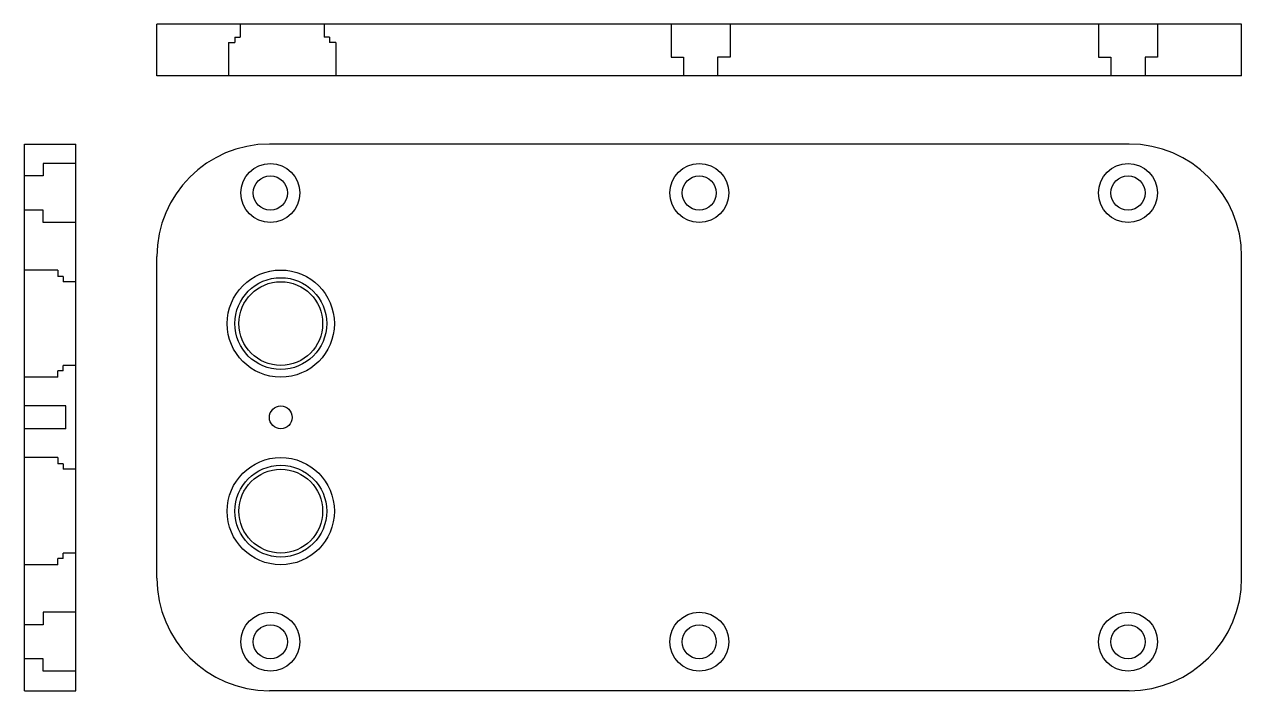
# Model space of a CAD drawing. Header units: millimetres. Extents: x 1624 to 1805, y 697 to 796.
import ezdxf

# ---------------------------------------------------------------- set-up
doc = ezdxf.new("R2010")
doc.units = ezdxf.units.MM

msp = doc.modelspace()

# ---------------------------------------------------------------- linework, layer by layer
at = {"color": 3}
for p, q in [((1805.43, 796.47), (1643.53, 796.47)), ((1643.53, 788.77), (1643.53, 796.47)), ((1805.43, 788.77), (1805.43, 796.47)), ((1805.43, 788.77), (1643.53, 788.77)), ((1623.76, 778.59), (1631.46, 778.59)), ((1788.63, 778.59), (1660.33, 778.59)), ((1643.53, 713.79), (1643.53, 761.79)), ((1805.43, 713.79), (1805.43, 761.79)), ((1623.76, 696.99), (1631.46, 696.99)), ((1788.63, 696.99), (1660.33, 696.99))]:
    msp.add_line(p, q, dxfattribs=at)
at = {"color": 2}
for p, q in [((1655.98, 796.47), (1655.98, 794.57)), ((1668.48, 796.47), (1668.48, 794.57)), ((1655.18, 794.57), (1655.98, 794.57)), ((1655.18, 794.57), (1655.18, 793.77)), ((1669.28, 794.57), (1668.48, 794.57)), ((1669.28, 794.57), (1669.28, 793.77)), ((1654.23, 793.77), (1655.18, 793.77)), ((1670.23, 793.77), (1669.28, 793.77)), ((1628.76, 759.79), (1628.76, 758.84)), ((1629.56, 758.84), (1628.76, 758.84)), ((1629.56, 758.84), (1629.56, 758.04)), ((1631.46, 758.04), (1629.56, 758.04)), ((1629.56, 744.74), (1629.56, 745.54)), ((1631.46, 745.54), (1629.56, 745.54)), ((1629.56, 744.74), (1628.76, 744.74)), ((1628.76, 743.79), (1628.76, 744.74)), ((1628.76, 731.79), (1628.76, 730.84)), ((1629.56, 730.84), (1628.76, 730.84)), ((1629.56, 730.84), (1629.56, 730.04)), ((1631.46, 730.04), (1629.56, 730.04)), ((1629.56, 716.74), (1628.76, 716.74)), ((1628.76, 715.79), (1628.76, 716.74)), ((1629.56, 716.74), (1629.56, 717.54)), ((1631.46, 717.54), (1629.56, 717.54))]:
    msp.add_line(p, q, dxfattribs=at)
for p, q in [((1720.28, 796.47), (1720.28, 791.57)), ((1729.08, 796.47), (1729.08, 791.57)), ((1784.08, 796.47), (1784.08, 791.57)), ((1792.88, 796.47), (1792.88, 791.57)), ((1623.76, 696.99), (1623.76, 778.59)), ((1631.46, 696.99), (1631.46, 778.59)), ((1631.46, 775.69), (1626.56, 775.69)), ((1631.46, 766.89), (1626.56, 766.89)), ((1631.46, 708.69), (1626.56, 708.69)), ((1631.46, 699.89), (1626.56, 699.89))]:
    msp.add_line(p, q)
at = {"color": 5}
for p, q in [((1654.23, 793.77), (1654.23, 788.77)), ((1670.23, 793.77), (1670.23, 788.77)), ((1628.76, 759.79), (1623.76, 759.79)), ((1628.76, 743.79), (1623.76, 743.79)), ((1628.76, 731.79), (1623.76, 731.79)), ((1628.76, 715.79), (1623.76, 715.79))]:
    msp.add_line(p, q, dxfattribs=at)
at = {"color": 1}
for p, q in [((1720.28, 791.57), (1722.13, 791.57)), ((1722.13, 791.57), (1722.13, 788.77)), ((1729.08, 791.57), (1727.23, 791.57)), ((1727.23, 791.57), (1727.23, 788.77)), ((1784.08, 791.57), (1785.93, 791.57)), ((1785.93, 791.57), (1785.93, 788.77)), ((1792.88, 791.57), (1791.03, 791.57)), ((1791.03, 791.57), (1791.03, 788.77)), ((1626.56, 775.69), (1626.56, 773.84)), ((1626.56, 773.84), (1623.76, 773.84)), ((1626.56, 768.74), (1623.76, 768.74)), ((1626.56, 766.89), (1626.56, 768.74)), ((1626.56, 708.69), (1626.56, 706.84)), ((1626.56, 706.84), (1623.76, 706.84)), ((1626.56, 701.74), (1623.76, 701.74)), ((1626.56, 699.89), (1626.56, 701.74))]:
    msp.add_line(p, q, dxfattribs=at)
at = {"color": 6}
for p, q in [((1629.96, 739.49), (1623.76, 739.49)), ((1629.96, 736.09), (1629.96, 739.49)), ((1629.96, 736.09), (1623.76, 736.09))]:
    msp.add_line(p, q, dxfattribs=at)
for centre in [(1660.48, 771.29), (1724.48, 771.29), (1788.48, 771.29), (1660.48, 704.29), (1724.48, 704.29), (1788.48, 704.29)]:
    msp.add_circle(centre, 4.4)
at = {"color": 1}
for centre in [(1660.48, 771.29), (1724.48, 771.29), (1788.48, 771.29), (1660.48, 704.29), (1724.48, 704.29), (1788.48, 704.29)]:
    msp.add_circle(centre, 2.55, dxfattribs=at)
at = {"color": 5}
for centre in [(1662.03, 751.79), (1662.03, 723.79)]:
    msp.add_circle(centre, 8, dxfattribs=at)
at = {"color": 2}
for centre, radius in [((1662.03, 751.79), 6.85), ((1662.03, 751.79), 6.25), ((1662.03, 723.79), 6.85), ((1662.03, 723.79), 6.25)]:
    msp.add_circle(centre, radius, dxfattribs=at)
at = {"color": 6}
msp.add_circle((1662.03, 737.79), 1.7, dxfattribs=at)
at = {"color": 3}
for centre, start, end in [((1660.33, 761.79), 90, 180), ((1788.63, 761.79), 0, 90), ((1660.33, 713.79), 180, 270), ((1788.63, 713.79), 270, 0)]:
    msp.add_arc(centre, 16.8, start, end, dxfattribs=at)

doc.saveas('drawing.dxf')
